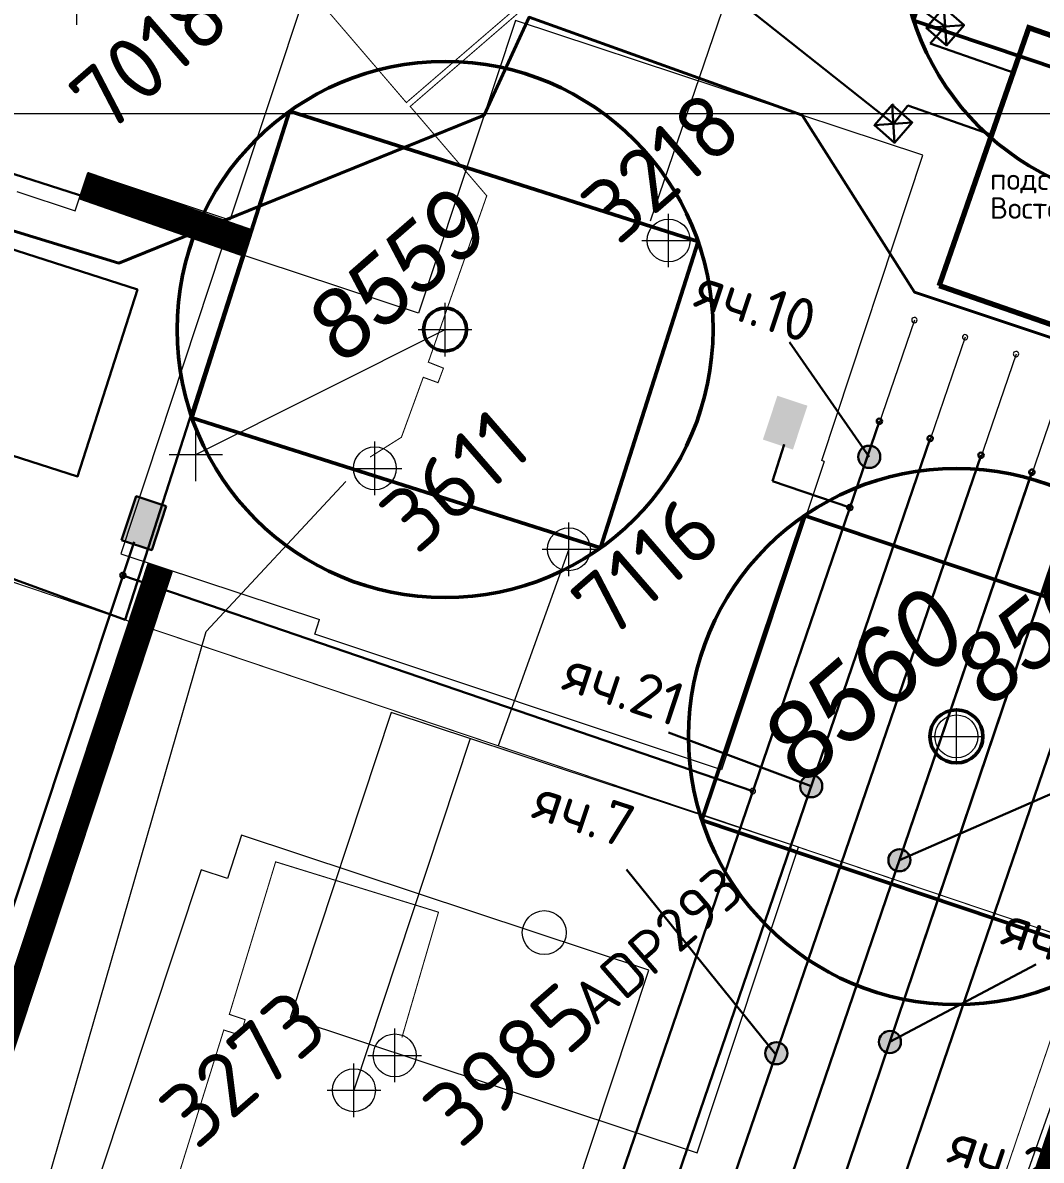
# Model space of a CAD drawing. Header units: millimetres. Extents: x 519 to 9564855, y -810 to 5021775.
# Drawn here: x 9541611.3 to 9541801.3, y 4997804.7 to 4998016.9 of the extents above; entities that cross this region are included whole.
import ezdxf

# ---------------------------------------------------------------- set-up
doc = ezdxf.new("R2010")
doc.units = ezdxf.units.MM
doc.header["$LTSCALE"] = 2
doc.header["$MEASUREMENT"] = 0
doc.header["$PDMODE"] = 2
doc.header["$PDSIZE"] = 5
for name, color, linetype in [('Existing roads', 41, 'Continuous'), ('OilColl&Flowlines', 3, 'Continuous'), ('Stage 12 wells.Text&Frame', 52, 'Continuous'), ('Wels of 13phase', 200, 'Continuous'), ('Скважины - Конфликты наземки', 92, 'Continuous'), ('Скважины на 2015 год', 7, 'Continuous'), ('Скважины на 2016 год.', 40, 'Continuous')]:
    doc.layers.add(name, color=color, linetype=linetype)
for name, color, linetype, lineweight in [('WELLS(drilled after 2000y)', 6, 'Continuous', 40), ('Оптиковолоконный кабель', 220, 'CAB6', 20), ('Скважины на 2026', 222, 'Continuous', 50), ('Скважины на 2026 доп.', 222, 'Continuous', 50), ('Электро', 1, 'Continuous', 30), ('Электроснаб', 1, 'Continuous', 18), ('Электроснабжене', 1, 'Continuous', 18)]:
    doc.layers.add(name, color=color, linetype=linetype, lineweight=lineweight)
doc.styles.add('Elect', font='isocpeur.ttf')
doc.styles.add('GeoApp', font='', dxfattribs={"height": 1})
doc.styles.add('Line_GUGK', font='')
doc.styles.get("Standard").update_dxf_attribs({"font": 'isocpeur.ttf', "width": 0.5})
doc.styles.get('GeoApp').set_extended_font_data('D431', italic=True)
doc.styles.get('Line_GUGK').set_extended_font_data('Bm431', italic=True)
doc.linetypes.add('_GP_FENCE', pattern='A,20,[130,ltypeshp.shx,S=2.5,R=0,X=0,Y=2.5],0', length=20)
doc.linetypes.add('CAB', pattern='A,0.7,-0.43403,["K",Standard,S=0.9,R=0,X=-0.4,Y=-0.3],-0.8', length=1.93403)
doc.linetypes.add('CAB6', pattern='A,0.9,-0.9,["6",Standard,S=0.9,R=0,X=-0.8,Y=-0.4],11', length=12.8)
doc.linetypes.add('FENCELINE1', pattern='A,6.35,-2.54,[133,ltypeshp.shx,S=2.54,R=0,X=-2.54,Y=0],-2.54,25.4', length=36.83)

# ---------------------------------------------------------------- blocks, each defined once
blk = doc.blocks.new('41')
at = {"color": 0, "linetype": 'Continuous'}
for p, q in [((-0.5, 0), (-0.48, 0.13)), ((-0.48, -0.13), (-0.5, 0)), ((-0.48, 0.13), (-0.43, 0.25)), ((-0.43, 0.25), (-0.35, 0.35)), ((-0.35, 0.35), (-0.25, 0.43)), ((-0.25, 0.43), (-0.13, 0.48)), ((-0.13, 0.48), (0, 0.5)), ((0, 0.5), (0.13, 0.48)), ((0.13, 0.48), (0.25, 0.43)), ((0.25, 0.43), (0.35, 0.35)), ((0.35, 0.35), (0.43, 0.25)), ((0.43, 0.25), (0.48, 0.13)), ((0.48, 0.13), (0.5, 0)), ((0.5, 0), (0.48, -0.13)), ((-0.43, -0.25), (-0.48, -0.13)), ((-0.35, -0.35), (-0.43, -0.25)), ((-0.25, -0.43), (-0.35, -0.35)), ((-0.13, -0.48), (-0.25, -0.43)), ((0, -0.5), (-0.13, -0.48)), ((0.13, -0.48), (0, -0.5)), ((0.25, -0.43), (0.13, -0.48)), ((0.35, -0.35), (0.25, -0.43)), ((0.43, -0.25), (0.35, -0.35)), ((0.48, -0.13), (0.43, -0.25))]:
    blk.add_line(p, q, dxfattribs=at)

msp = doc.modelspace()

# ---------------------------------------------------------------- hatches: boundary and pattern name
at = {"layer": 'Existing roads', "lineweight": 0}
h = msp.add_hatch(color=256, dxfattribs=at)
edge = h.paths.add_edge_path(flags=16)
edge.add_line((9542915.00048, 4997805.77889), (9542915.82838, 4997805.50495))
edge = h.paths.add_edge_path(flags=16)
edge.add_line((9542915.0804, 4997806.02041), (9542916.50414, 4997805.54932))
edge = h.paths.add_edge_path(flags=17)
edge.add_line((9542915.16031, 4997806.26193), (9542916.96364, 4997805.66524))
edge = h.paths.add_edge_path(flags=17)
edge.add_line((9542915.24023, 4997806.50345), (9542917.32836, 4997805.81252))
edge = h.paths.add_edge_path(flags=17)
edge.add_line((9542915.32014, 4997806.74496), (9542917.63357, 4997805.97949))
edge = h.paths.add_edge_path(flags=17)
edge.add_line((9542915.40006, 4997806.98648), (9542917.89543, 4997806.16081))
edge = h.paths.add_edge_path(flags=17)
edge.add_line((9542915.47997, 4997807.228), (9542918.12293, 4997806.3535))
edge = h.paths.add_edge_path(flags=17)
edge.add_line((9542915.55988, 4997807.46952), (9542918.32156, 4997806.55573))
edge = h.paths.add_edge_path(flags=17)
edge.add_line((9542915.6398, 4997807.71104), (9542918.49494, 4997806.76633))
edge = h.paths.add_edge_path(flags=17)
edge.add_line((9542915.71971, 4997807.95256), (9542918.64549, 4997806.98447))
edge = h.paths.add_edge_path(flags=17)
edge.add_line((9542915.79963, 4997808.19408), (9542918.77483, 4997807.20964))
edge = h.paths.add_edge_path(flags=17)
edge.add_line((9542915.87954, 4997808.4356), (9542918.88401, 4997807.44147))
edge = h.paths.add_edge_path(flags=17)
edge.add_line((9542916.09053, 4997811.84928), (9542916.91843, 4997811.57535))
edge = h.paths.add_edge_path(flags=17)
edge.add_line((9542915.41477, 4997811.80492), (9542916.83851, 4997811.33383))
edge = h.paths.add_edge_path(flags=17)
edge.add_line((9542914.95527, 4997811.689), (9542916.7586, 4997811.09231))
edge = h.paths.add_edge_path(flags=16)
edge.add_line((9542914.59055, 4997811.54171), (9542916.67869, 4997810.85079))
edge = h.paths.add_edge_path(flags=17)
edge.add_line((9542914.28535, 4997811.37474), (9542916.59877, 4997810.60927))
edge = h.paths.add_edge_path(flags=16)
edge.add_line((9542914.02348, 4997811.19343), (9542916.51886, 4997810.36775))
edge = h.paths.add_edge_path(flags=16)
edge.add_line((9542913.79599, 4997811.00074), (9542916.43894, 4997810.12623))
edge = h.paths.add_edge_path(flags=16)
edge.add_line((9542913.59735, 4997810.7985), (9542916.35903, 4997809.88471))
edge = h.paths.add_edge_path(flags=17)
edge.add_line((9542913.42397, 4997810.58791), (9542916.27911, 4997809.64319))
edge = h.paths.add_edge_path(flags=17)
edge.add_line((9542913.27342, 4997810.36976), (9542916.1992, 4997809.40167))
edge = h.paths.add_edge_path(flags=17)
edge.add_line((9542913.14408, 4997810.1446), (9542916.11928, 4997809.16016))
edge = h.paths.add_edge_path(flags=17)
edge.add_line((9542913.0349, 4997809.91276), (9542916.03937, 4997808.91864))
edge = h.paths.add_edge_path(flags=16)
edge.add_line((9542912.9453, 4997809.67445), (9542918.97361, 4997807.67979))
edge = h.paths.add_edge_path(flags=0)
edge.add_line((9542912.9453, 4997809.67445), (9542918.97361, 4997807.67979))
edge = h.paths.add_edge_path(flags=17)
edge.add_line((9542916.95679, 4997811.69128), (9542914.96213, 4997805.66296))
edge = h.paths.add_edge_path()
edge.add_arc((9542915.95946, 4997808.67712), 3.17487, 0, 360)
h.paths.add_polyline_path([(9541621.30331, 4998240.21534), (9541619.40682, 4998234.52294), (9541668.34915, 4998218.3288), (9541670.24564, 4998224.02121)])
edge = h.paths.add_edge_path()
edge.add_line((9541543.45632, 4998259.65358), (9541545.35281, 4998265.34598))
edge.add_line((9541545.35281, 4998265.34598), (9539882.1273, 4998815.67717))
edge.add_arc((9539884.64036, 4998823.2722), 8, 161.691556, 251.691556, ccw=False)
edge.add_line((9539877.04533, 4998825.78526), (9539870.13442, 4998804.89892))
edge.add_arc((9539877.72945, 4998802.38586), 8, 71.691556, 161.691556, ccw=False)
edge.add_line((9539880.24251, 4998809.9809), (9541543.45632, 4998259.65358))
h.paths.add_polyline_path([(9542731.24197, 4997866.63683), (9542733.13846, 4997872.32923), (9541746.19614, 4998198.89057), (9541744.29964, 4998193.19816)])
edge = h.paths.add_edge_path()
edge.add_line((9542910.0184, 4997814.64503), (9542909.36398, 4997812.66899))
edge.add_line((9542909.36398, 4997812.66899), (9542916.00503, 4997810.46964))
edge.add_arc((9542908.97287, 4997822.57537), 14, 300.1520949, 341.6915561)
edge.add_line((9542922.26418, 4997818.17752), (9542982.04609, 4997998.85197))
edge.add_arc((9542983.94484, 4997998.22371), 2, 71.691556, 161.6915561, ccw=False)
edge.add_line((9542984.57311, 4998000.12246), (9542975.07709, 4998003.26452))
edge.add_arc((9542974.44884, 4998001.36581), 1.99996, -18.3072492, 71.6915562, ccw=False)
edge.add_line((9542976.34757, 4998000.73759), (9542916.56564, 4997820.06306))
edge.add_arc((9542908.97061, 4997822.57612), 8, 277.5258796, 341.691556, ccw=False)
h.paths.add_polyline_path([(9542831.9304, 4997833.32085), (9542833.8167, 4997839.01663), (9542809.08896, 4997847.19859), (9542807.19247, 4997841.50618)])
at = {"layer": 'Электро'}
for points in [[(9541749.39142, 4997939.15715), (9541755.00365, 4997937.30017), (9541757.71088, 4997945.48203), (9541752.09865, 4997947.33901)], [(9541629.60703, 4997920.53653), (9541635.21927, 4997918.67954), (9541637.92649, 4997926.8614), (9541632.31426, 4997928.71839)]]:
    msp.add_hatch(color=256, dxfattribs=at).paths.add_polyline_path(points)
h = msp.add_hatch(color=256, dxfattribs=at)
edge = h.paths.add_edge_path()
edge.add_arc((9541769.23501, 4997935.94836), 2.06767, 0, 360)
h = msp.add_hatch(color=256, dxfattribs=at)
edge = h.paths.add_edge_path()
edge.add_arc((9541758.40747, 4997874.51313), 2.06767, 0, 360)
h = msp.add_hatch(color=256, dxfattribs=at)
edge = h.paths.add_edge_path()
edge.add_arc((9541774.86799, 4997860.70195), 2.06767, 0, 360)
h = msp.add_hatch(color=256, dxfattribs=at)
edge = h.paths.add_edge_path()
edge.add_arc((9541773.09472, 4997826.8093), 2.06767, 0, 360)
h = msp.add_hatch(color=256, dxfattribs=at)
edge = h.paths.add_edge_path()
edge.add_arc((9541751.89211, 4997824.70162), 2.06767, 0, 360)
at = {"layer": 'Электроснаб', "lineweight": 0}
for points in [[(9541749.39142, 4997939.15715), (9541755.00365, 4997937.30017), (9541757.71088, 4997945.48203), (9541752.09865, 4997947.33901)], [(9541629.60703, 4997920.53653), (9541635.21927, 4997918.67954), (9541637.92649, 4997926.8614), (9541632.31426, 4997928.71839)]]:
    msp.add_hatch(color=1, dxfattribs=at).paths.add_polyline_path(points)
h = msp.add_hatch(color=1, dxfattribs=at)
edge = h.paths.add_edge_path()
edge.add_arc((9541769.23501, 4997935.94836), 2.06767, 0, 360)
h = msp.add_hatch(color=1, dxfattribs=at)
edge = h.paths.add_edge_path()
edge.add_arc((9541758.40747, 4997874.51313), 2.06767, 0, 360)
h = msp.add_hatch(color=1, dxfattribs=at)
edge = h.paths.add_edge_path()
edge.add_arc((9541774.86799, 4997860.70195), 2.06767, 0, 360)
h = msp.add_hatch(color=1, dxfattribs=at)
edge = h.paths.add_edge_path()
edge.add_arc((9541773.09472, 4997826.8093), 2.06767, 0, 360)
h = msp.add_hatch(color=1, dxfattribs=at)
edge = h.paths.add_edge_path()
edge.add_arc((9541751.89211, 4997824.70162), 2.06767, 0, 360)
at = {"layer": 'Электроснабжене', "lineweight": 0}
for points in [[(9541749.39142, 4997939.15715), (9541755.00365, 4997937.30017), (9541757.71088, 4997945.48203), (9541752.09865, 4997947.33901)], [(9541629.60703, 4997920.53653), (9541635.21927, 4997918.67954), (9541637.92649, 4997926.8614), (9541632.31426, 4997928.71839)]]:
    msp.add_hatch(color=1, dxfattribs=at).paths.add_polyline_path(points)
h = msp.add_hatch(color=1, dxfattribs=at)
edge = h.paths.add_edge_path()
edge.add_arc((9541769.23501, 4997935.94836), 2.06767, 0, 360)
h = msp.add_hatch(color=1, dxfattribs=at)
edge = h.paths.add_edge_path()
edge.add_arc((9541758.40747, 4997874.51313), 2.06767, 0, 360)
h = msp.add_hatch(color=1, dxfattribs=at)
edge = h.paths.add_edge_path()
edge.add_arc((9541774.86799, 4997860.70195), 2.06767, 0, 360)
h = msp.add_hatch(color=1, dxfattribs=at)
edge = h.paths.add_edge_path()
edge.add_arc((9541773.09472, 4997826.8093), 2.06767, 0, 360)
h = msp.add_hatch(color=1, dxfattribs=at)
edge = h.paths.add_edge_path()
edge.add_arc((9541751.89211, 4997824.70162), 2.06767, 0, 360)

# ---------------------------------------------------------------- linework, layer by layer
at = {"color": 219, "linetype": '_GP_FENCE', "lineweight": 30, "ltscale": 0.1, "true_color": 0x642165}
for p, q in [((9541567.53, 4998002.17), (9541652.68, 4997974.84)), ((9541652.68, 4997974.84), (9541630.42907, 4997905.51449)), ((9541630.42907, 4997905.51449), (9541545.34, 4997936.6))]:
    msp.add_line(p, q, dxfattribs=at)
at = {"color": 219, "linetype": 'FENCELINE1', "lineweight": 30, "ltscale": 0.05, "true_color": 0x642165}
msp.add_lwpolyline([(9541575.57297, 4997985.48336), (9541632.70204, 4997967.14569), (9541621.51606, 4997932.29696), (9541564.387, 4997950.63463), (9541575.57297, 4997985.48336)], dxfattribs=at)
at = {"layer": 'Existing roads', "color": 3, "linetype": 'ByBlock', "lineweight": 0, "ltscale": 80}
msp.add_line((9541728.40921, 4997979.97728), (9541760.87956, 4998074.72339), dxfattribs=at)
at = {"layer": 'Existing roads', "color": 0, "linetype": 'ByBlock', "lineweight": 0, "ltscale": 80}
msp.add_line((9533000, 4998000), (9548000, 4998000), dxfattribs=at)
at = {"layer": 'Existing roads', "lineweight": 0, "const_width": 5.4}
msp.add_lwpolyline([(9541622.61819, 4997986.53851), (9541653.37244, 4997975.79864)], dxfattribs=at)
at = {"layer": 'Existing roads', "lineweight": 0, "flags": 128}
for points, const_width in [([(9541636.97831, 4997915.4303), (9541575.87656, 4997730.76699)], 5), ([(9541835.6113, 4997899.52024), (9541759.08351, 4997673.5309)], 5.4)]:
    msp.add_lwpolyline(points, dxfattribs=dict(at, const_width=const_width))
at = {"layer": 'OilColl&Flowlines', "lineweight": 0}
for p, q in [((9541645.51983, 4997903.3463), (9541671.59097, 4997931.33963)), ((9541591.54689, 4997716.09957), (9541645.51983, 4997903.3463)), ((9541694.79881, 4997883.37872), (9541673.1, 4997817.8))]:
    msp.add_line(p, q, dxfattribs=at)
at = {"layer": 'OilColl&Flowlines', "color": 3, "linetype": 'ByBlock', "lineweight": 0, "ltscale": 80, "const_width": 0.2}
for points in [[(9541067.28788, 4998095.47553), (9541809.20596, 4997845.20875), (9541809.20596, 4997845.20875), (9541809.20596, 4997845.20875)], [(9541809.20596, 4997845.20875), (9541776.9565, 4997750.4704)]]:
    msp.add_lwpolyline(points, dxfattribs=at)
at = {"layer": 'Stage 12 wells.Text&Frame', "color": 0, "linetype": 'ByBlock', "lineweight": 0}
for points in [[(9541610.21555, 4997985.42609), (9541621.06255, 4997981.83701), (9541623.41249, 4997988.93908)], [(9541714.33299, 4997798.56106), (9541728.11798, 4997840.22241), (9541652.13745, 4997865.36299), (9541649.47283, 4997857.30989)]]:
    msp.add_lwpolyline(points, dxfattribs=at)
msp.add_circle((9541680.7, 4997824.3), 4, dxfattribs=at)
msp.add_point((9541680.7, 4997824.3), dxfattribs=at)
at = {"layer": 'WELLS(drilled after 2000y)', "color": 6, "lineweight": 0, "const_width": 0.2}
for points in [[(9541798.994, 4998059.563), (9541769.581, 4998069.445), (9541768.59489, 4998066.73087), (9541762.104, 4998069.047), (9541711.999, 4998025.853), (9541708.039, 4998030.409), (9541702.667, 4998025.675), (9541706.554, 4998021.151), (9541683.59, 4998001.299), (9541697.875, 4997984.635), (9541686.974, 4997953.606), (9541689.797, 4997952.485), (9541688.783, 4997949.778), (9541686.02881, 4997950.78203), (9541681.951, 4997939.596), (9541676.09827, 4997935.90278)], [(9541705.344, 4998021.356), (9541682.872, 4998002.023), (9541639.193, 4998052.916)]]:
    msp.add_lwpolyline(points, dxfattribs=at)
at = {"layer": 'WELLS(drilled after 2000y)', "color": 0, "linetype": 'ByBlock', "lineweight": 0}
msp.add_lwpolyline([(9541685.15503, 4997962.71381), (9541648.43745, 4997974.86299), (9541629.58202, 4997917.8776), (9541666.67974, 4997905.60263)], dxfattribs=at)
at = {"layer": 'WELLS(drilled after 2000y)', "color": 6, "lineweight": 0, "const_width": 0.2, "elevation": -22.341}
msp.add_lwpolyline([(9541682.043, 4997827.64), (9541688.86914, 4997851.0127), (9541658.481, 4997860.406), (9541649.844, 4997831.958), (9541652.793, 4997830.966), (9541651.9549, 4997828.04792), (9541648.8057, 4997829.02866), (9541633.902, 4997781.175), (9541636.81886, 4997780.40541), (9541635.864, 4997777.245), (9541632.938, 4997778.017), (9541621.35979, 4997745.4024), (9541606.746, 4997750.543), (9541600.93, 4997733.923), (9541599.22812, 4997736.96971), (9541594.54012, 4997723.58971), (9541596.242, 4997720.543), (9541587.83592, 4997696.99541)], dxfattribs=at)
at = {"layer": 'WELLS(drilled after 2000y)', "color": 0, "linetype": 'ByBlock', "lineweight": 0}
msp.add_circle((9541677, 4997933.8), 4, dxfattribs=at)
msp.add_point((9541677, 4997933.8), dxfattribs=at)
at = {"layer": 'Wels of 13phase', "color": 0, "linetype": 'ByBlock', "lineweight": 0}
for points in [[(9541760.84568, 4997935.10409), (9541760.36255, 4997935.23701), (9541779.21798, 4997992.22241), (9541703.23745, 4998017.36299), (9541685.15503, 4997962.71381)], [(9541649.47283, 4997857.30989), (9541644.56745, 4997858.93299), (9541625.71202, 4997801.94759), (9541635.65141, 4997798.65883)]]:
    msp.add_lwpolyline(points, dxfattribs=at)
for centre in [(9541731.8, 4997976.3), (9541673.1, 4997817.8)]:
    msp.add_circle(centre, 4, dxfattribs=at)
for p in [(9541731.8, 4997976.3), (9541673.1, 4997817.8)]:
    msp.add_point(p, dxfattribs=at)
at = {"layer": 'Оптиковолоконный кабель', "linetype": 'CAB', "lineweight": 0, "ltscale": 0.5, "elevation": -22.9908}
msp.add_lwpolyline([(9538945.5025, 4996027.6702), (9539136.9889, 4996618.2984), (9539342.2, 4997272.1911), (9539684.82097, 4998339.78463), (9539691.21255, 4998359.06955), (9539907.5384, 4998290.4285), (9540350.8967, 4998144.8157), (9540780.8997, 4998002.4946), (9541150.3086, 4997881.8374), (9541746.8166, 4997686.4776), (9541758.9843, 4997690.1748), (9541816.099, 4997851.4509), (9541843.129, 4997841.3058), (9541852.7108, 4997838.3727)], dxfattribs=at)
at = {"layer": 'Скважины - Конфликты наземки', "linetype": 'ByBlock', "lineweight": 0}
msp.add_circle((9541785.5, 4997883.8), 4, dxfattribs=at)
at = {"layer": 'Скважины - Конфликты наземки', "linetype": 'ByBlock', "lineweight": 0, "ltscale": 80}
msp.add_point((9541785.5, 4997883.8), dxfattribs=at)
at = {"layer": 'Скважины на 2015 год', "color": 3, "linetype": 'ByBlock', "lineweight": 0, "ltscale": 5}
msp.add_line((9541713.2, 4997918.7), (9541700.0134, 4997882.04202), dxfattribs=at)
at = {"layer": 'Скважины на 2015 год', "color": 0, "linetype": 'ByBlock', "lineweight": 0}
msp.add_lwpolyline([(9541664.3958, 4998023.55071), (9541649.92206, 4997980.10711), (9541623.41249, 4997988.93908)], dxfattribs=at)
msp.add_point((9541621.4, 4998021.5), dxfattribs=at)
at = {"layer": 'Скважины на 2016 год.', "color": 0, "linetype": 'ByBlock', "lineweight": 0}
msp.add_lwpolyline([(9541760.84568, 4997935.10409), (9541741.67113, 4997877.5934), (9541665.77256, 4997902.8799), (9541666.67974, 4997905.60263)], dxfattribs=at)
at = {"layer": 'Скважины на 2016 год.', "color": 254, "lineweight": 0, "true_color": 0xfeeab9}
msp.add_lwpolyline([(9541661.18202, 4997831.27759), (9541737.16255, 4997806.13701), (9541756.01798, 4997863.12241), (9541680.03745, 4997888.26299)], close=True, dxfattribs=at)
at = {"layer": 'Скважины на 2016 год.', "color": 0, "linetype": 'ByBlock', "lineweight": 0}
msp.add_circle((9541713.2, 4997918.7), 4, dxfattribs=at)
at = {"layer": 'Скважины на 2016 год.', "color": 254, "lineweight": 0, "true_color": 0xfeeab9}
msp.add_circle((9541708.6, 4997847.2), 4.0951, dxfattribs=at)
at = {"layer": 'Скважины на 2016 год.', "color": 0, "linetype": 'ByBlock', "lineweight": 0}
msp.add_point((9541713.2, 4997918.7), dxfattribs=at)
at = {"layer": 'Скважины на 2026', "lineweight": 5}
msp.add_line((9541643.6, 4997936.4), (9541690.09, 4997959.68), dxfattribs=at)
at = {"layer": 'Скважины на 2026', "linetype": 'ByBlock', "ltscale": 50}
msp.add_lwpolyline([(9541642.86913, 4997943.24257), (9541719.09178, 4997918.95044), (9541737.31087, 4997976.11743), (9541661.08822, 4998000.40956)], close=True, dxfattribs=at)
msp.add_circle((9541690.09, 4997959.68), 50, dxfattribs=at)
at = {"layer": 'Скважины на 2026', "linetype": 'ByBlock'}
msp.add_circle((9541690.09, 4997959.68), 4, dxfattribs=at)
at = {"layer": 'Скважины на 2026', "linetype": 'ByBlock', "lineweight": 0}
for p in [(9541690.09, 4997959.68), (9541643.6, 4997936.4)]:
    msp.add_point(p, dxfattribs=at)
at = {"layer": 'Скважины на 2026 доп.'}
for points in [[(9541796.59205, 4998074.21801), (9541777.47176, 4998017.3461), (9541853.30097, 4997991.85238), (9541872.42126, 4998048.72429)], [(9541757.09205, 4997925.01801), (9541737.97176, 4997868.1461), (9541813.80097, 4997842.65238), (9541832.92126, 4997899.52429)]]:
    msp.add_lwpolyline(points, close=True, dxfattribs=at)
for centre, radius in [((9541825, 4998033), 50), ((9541785.5, 4997883.8), 50), ((9541785.5, 4997883.8), 4.96016)]:
    msp.add_circle(centre, radius, dxfattribs=at)
at = {"layer": 'Скважины на 2026 доп.', "lineweight": 0}
msp.add_point((9541785.5, 4997883.8), dxfattribs=at)
at = {"layer": 'Электро'}
for p, q in [((9541783.39035, 4998016.2188, -0.36149), (9541734.56541, 4998051.30887, 0.03953)), ((9541773.73545, 4997998.06954, 24.44713), (9541726.10238, 4998035.88202, 0.03953)), ((9541754.36516, 4997957.3381, 0), (9541769.23501, 4997935.94836, 0)), ((9541771.12252, 4997942.57291, 0), (9541690.29947, 4997706.44479, 0)), ((9541780.59668, 4997939.37225, 0), (9541675.60365, 4997632.5017, 0)), ((9541790.09047, 4997936.23092, 0), (9541681.76418, 4997619.93009, 0)), ((9541799.58426, 4997933.0896, 0), (9541688.28937, 4997607.25064, 0)), ((9541632.46263, 4997928.5836, 0), (9541629.7554, 4997920.40174, 0)), ((9541638.07486, 4997926.72662, 0), (9541632.46263, 4997928.5836, 0)), ((9541808.02478, 4997930.29832, 0), (9541694.57886, 4997594.63403, 0)), ((9541635.36764, 4997918.54476, 0), (9541638.07486, 4997926.72662, 0)), ((9541818.57185, 4997926.80695, 0), (9541738.51767, 4997692.74012, 0)), ((9541573.95722, 4997745.04428, 0), (9541632.06893, 4997920.10056, 0)), ((9541629.7554, 4997920.40174, 0), (9541635.36764, 4997918.54476, 0)), ((9541731.79381, 4997884.5086, 0), (9541758.40747, 4997874.51313, 0)), ((9541811.18305, 4997876.61198), (9541774.86799, 4997860.70195, 0)), ((9541723.91718, 4997858.96485), (9541751.82003, 4997824.49115, 0)), ((9541800.34133, 4997841.24072), (9541773.09472, 4997826.8093, 0))]:
    msp.add_line(p, q, dxfattribs=at)
at = {"layer": 'Электро', "ltscale": 7.5}
for p, q in [((9541753.36821, 4997938.22097), (9541751.15912, 4997931.42209)), ((9541751.15912, 4997931.42209), (9541765.61243, 4997926.47494, 0))]:
    msp.add_line(p, q, dxfattribs=at)
at = {"layer": 'Электро', "ltscale": 25}
msp.add_line((9541629.99059, 4997913.83975, 0), (9541747.5182, 4997873.61185, 0), dxfattribs=at)
at = {"layer": 'Электро'}
for points, elevation in [([(9541779.86268, 4998015.98314), (9541783.62601, 4998012.69113), (9541786.91803, 4998016.45446), (9541783.1547, 4998019.74647)], -0.36149), ([(9541770.20778, 4997997.83388), (9541773.97111, 4997994.54187), (9541777.26313, 4997998.3052), (9541773.4998, 4998001.59721)], 24.44713)]:
    msp.add_lwpolyline(points, close=True, dxfattribs=dict(at, elevation=elevation))
at = {"layer": 'Электро', "flags": 128}
for points, elevation in [([(9541779.86268, 4998015.98314), (9541786.91803, 4998016.45446), (9541783.1547, 4998019.74647), (9541783.62601, 4998012.69113)], -0.36149), ([(9541783.39035, 4998016.2188), (9541780.58629, 4998013.01328)], -0.36149), ([(9541780.58629, 4998013.01328), (9541796.25299, 4998007.56705)], -0.36149), ([(9541770.20778, 4997997.83388), (9541777.26313, 4997998.3052), (9541773.4998, 4998001.59721), (9541773.97111, 4997994.54187)], 24.44713), ([(9541773.73545, 4997998.06954), (9541776.40726, 4998001.46957)], 24.44713), ([(9541776.40726, 4998001.46957), (9541792.07396, 4997996.02334)], 24.44713)]:
    msp.add_lwpolyline(points, dxfattribs=dict(at, elevation=elevation))
at = {"layer": 'Электро'}
for centre in [(9541769.23501, 4997935.94836, 0), (9541758.40747, 4997874.51313, 0), (9541774.86799, 4997860.70195, 0), (9541773.09472, 4997826.8093, 0), (9541751.89211, 4997824.70162, 0)]:
    msp.add_circle(centre, 2.06767, dxfattribs=at)
for centre, start, end in [((9541771.12252, 4997942.57291, 0), 162, 342), ((9541771.12252, 4997942.57291, 0), 162, 342), ((9541771.12252, 4997942.57291, 0), 162, 342), ((9541771.12252, 4997942.57291, 0), 342, 162), ((9541771.12252, 4997942.57291, 0), 342, 162), ((9541771.12252, 4997942.57291, 0), 342, 162), ((9541780.59668, 4997939.37225, 0), 162, 342), ((9541780.59668, 4997939.37225, 0), 162, 342), ((9541780.59668, 4997939.37225, 0), 162, 342), ((9541780.59668, 4997939.37225, 0), 342, 162), ((9541780.59668, 4997939.37225, 0), 342, 162), ((9541780.59668, 4997939.37225, 0), 342, 162), ((9541790.09047, 4997936.23092, 0), 162.0000001, 342.0000001), ((9541790.09047, 4997936.23092, 0), 162.0000001, 342.0000001), ((9541790.09047, 4997936.23092, 0), 162.0000001, 342.0000001), ((9541790.09047, 4997936.23092, 0), 342.0000001, 162.0000001), ((9541790.09047, 4997936.23092, 0), 342.0000001, 162.0000001), ((9541790.09047, 4997936.23092, 0), 342.0000001, 162.0000001), ((9541799.58426, 4997933.0896, 0), 162.0000001, 342.0000001), ((9541799.58426, 4997933.0896, 0), 162.0000001, 342.0000001), ((9541799.58426, 4997933.0896, 0), 162.0000001, 342.0000001), ((9541799.58426, 4997933.0896, 0), 342.0000001, 162.0000001), ((9541799.58426, 4997933.0896, 0), 342.0000001, 162.0000001), ((9541799.58426, 4997933.0896, 0), 342.0000001, 162.0000001), ((9541765.61243, 4997926.47494, 0), 162, 342), ((9541765.61243, 4997926.47494, 0), 162, 342), ((9541765.61243, 4997926.47494, 0), 162, 342), ((9541765.61243, 4997926.47494, 0), 342, 162), ((9541765.61243, 4997926.47494, 0), 342, 162), ((9541765.61243, 4997926.47494, 0), 342, 162), ((9541629.99059, 4997913.83975, 0), 162, 342), ((9541629.99059, 4997913.83975, 0), 162, 342), ((9541629.99059, 4997913.83975, 0), 162, 342), ((9541629.99059, 4997913.83975, 0), 342, 162), ((9541629.99059, 4997913.83975, 0), 342, 162), ((9541629.99059, 4997913.83975, 0), 342, 162)]:
    msp.add_arc(centre, 0.5, start, end, dxfattribs=at)
at = {"layer": 'Электроснаб', "color": 1, "lineweight": 0}
for p, q in [((9541754.36516, 4997957.3381, 0), (9541769.23501, 4997935.94836, 0)), ((9541632.46263, 4997928.5836, 0), (9541629.7554, 4997920.40174, 0)), ((9541638.07486, 4997926.72662, 0), (9541632.46263, 4997928.5836, 0)), ((9541635.36764, 4997918.54476, 0), (9541638.07486, 4997926.72662, 0)), ((9541573.95722, 4997745.04428, 0), (9541632.06893, 4997920.10056, 0)), ((9541629.7554, 4997920.40174, 0), (9541635.36764, 4997918.54476, 0)), ((9541811.18305, 4997876.61198), (9541774.86799, 4997860.70195, 0)), ((9541723.91718, 4997858.96485), (9541751.82003, 4997824.49115, 0)), ((9541800.34133, 4997841.24072), (9541773.09472, 4997826.8093, 0))]:
    msp.add_line(p, q, dxfattribs=at)
at = {"layer": 'Электроснаб', "color": 1, "lineweight": 0, "ltscale": 7.5}
for p, q in [((9541753.36821, 4997938.22097), (9541751.15912, 4997931.42209)), ((9541751.15912, 4997931.42209), (9541765.61243, 4997926.47494, 0))]:
    msp.add_line(p, q, dxfattribs=at)
at = {"layer": 'Электроснаб', "color": 1, "lineweight": 0}
for centre in [(9541769.23501, 4997935.94836, 0), (9541758.40747, 4997874.51313, 0), (9541774.86799, 4997860.70195, 0), (9541773.09472, 4997826.8093, 0), (9541751.89211, 4997824.70162, 0)]:
    msp.add_circle(centre, 2.06767, dxfattribs=at)
for centre, start, end in [((9541777.65171, 4997961.45705, 17.79614), 162, 342), ((9541777.65171, 4997961.45705, 17.79614), 162, 342), ((9541777.65171, 4997961.45705, 17.79614), 162, 342), ((9541777.65171, 4997961.45705, 17.79614), 342, 162), ((9541777.65171, 4997961.45705, 17.79614), 342, 162), ((9541777.65171, 4997961.45705, 17.79614), 342, 162), ((9541787.12586, 4997958.25639, 17.79614), 162, 342), ((9541787.12586, 4997958.25639, 17.79614), 162, 342), ((9541787.12586, 4997958.25639, 17.79614), 162, 342), ((9541787.12586, 4997958.25639, 17.79614), 342, 162), ((9541787.12586, 4997958.25639, 17.79614), 342, 162), ((9541787.12586, 4997958.25639, 17.79614), 342, 162), ((9541796.61966, 4997955.11506, 17.79614), 162.0000001, 342.0000001), ((9541796.61966, 4997955.11506, 17.79614), 162.0000001, 342.0000001), ((9541796.61966, 4997955.11506, 17.79614), 162.0000001, 342.0000001), ((9541796.61966, 4997955.11506, 17.79614), 342.0000001, 162.0000001), ((9541796.61966, 4997955.11506, 17.79614), 342.0000001, 162.0000001), ((9541796.61966, 4997955.11506, 17.79614), 342.0000001, 162.0000001), ((9541765.61243, 4997926.47494, 0), 162, 342), ((9541765.61243, 4997926.47494, 0), 162, 342), ((9541765.61243, 4997926.47494, 0), 162, 342), ((9541765.61243, 4997926.47494, 0), 342, 162), ((9541765.61243, 4997926.47494, 0), 342, 162), ((9541765.61243, 4997926.47494, 0), 342, 162), ((9541629.99059, 4997913.83975, 0), 162, 342), ((9541629.99059, 4997913.83975, 0), 162, 342), ((9541629.99059, 4997913.83975, 0), 162, 342), ((9541629.99059, 4997913.83975, 0), 342, 162), ((9541629.99059, 4997913.83975, 0), 342, 162), ((9541629.99059, 4997913.83975, 0), 342, 162)]:
    msp.add_arc(centre, 0.5, start, end, dxfattribs=at)
at = {"layer": 'Электроснабжене', "color": 1, "linetype": 'ByBlock', "lineweight": 0}
for p, q in [((9541777.65171, 4997961.45705, 17.79614), (9541690.29947, 4997706.44479, 0)), ((9541787.12586, 4997958.25639, 17.79614), (9541675.60365, 4997632.5017, 0)), ((9541796.61966, 4997955.11506, 17.79614), (9541681.76418, 4997619.93009, 0)), ((9541806.11345, 4997951.97374, 17.79614), (9541688.28937, 4997607.25064, 0)), ((9541814.55396, 4997949.18246, 17.79614), (9541694.57886, 4997594.63403, 0)), ((9541825.10103, 4997945.69109, 17.79614), (9541738.51767, 4997692.74012, 0))]:
    msp.add_line(p, q, dxfattribs=at)
at = {"layer": 'Электроснабжене', "color": 1, "lineweight": 0}
for p, q in [((9541754.36516, 4997957.3381, 0), (9541769.23501, 4997935.94836, 0)), ((9541632.46263, 4997928.5836, 0), (9541629.7554, 4997920.40174, 0)), ((9541638.07486, 4997926.72662, 0), (9541632.46263, 4997928.5836, 0)), ((9541635.36764, 4997918.54476, 0), (9541638.07486, 4997926.72662, 0)), ((9541573.95722, 4997745.04428, 0), (9541632.06893, 4997920.10056, 0)), ((9541629.7554, 4997920.40174, 0), (9541635.36764, 4997918.54476, 0)), ((9541811.18305, 4997876.61198), (9541774.86799, 4997860.70195, 0)), ((9541723.91718, 4997858.96485), (9541751.82003, 4997824.49115, 0)), ((9541800.34133, 4997841.24072), (9541773.09472, 4997826.8093, 0))]:
    msp.add_line(p, q, dxfattribs=at)
at = {"layer": 'Электроснабжене', "color": 1, "lineweight": 0, "ltscale": 7.5}
for p, q in [((9541753.36821, 4997938.22097), (9541751.15912, 4997931.42209)), ((9541751.15912, 4997931.42209), (9541765.61243, 4997926.47494, 0))]:
    msp.add_line(p, q, dxfattribs=at)
at = {"layer": 'Электроснабжене', "color": 192, "linetype": 'CAB', "lineweight": 40}
msp.add_lwpolyline([(9541574.24327, 4997972.70019), (9541572.61688, 4997973.28167), (9541577.16235, 4997987.98712), (9541629.21836, 4997972.07513), (9541697.3795, 4997999.65891), (9541705.7723, 4998017.94175), (9541756.7467, 4997999.65775), (9541777.65464, 4997966.66765), (9541809.78182, 4997955.99081), (9541810.96511, 4997960.24887)], dxfattribs=at)
at = {"layer": 'Электроснабжене', "linetype": 'ByBlock', "lineweight": -2, "ltscale": 50, "const_width": 1, "elevation": 24.44713}
msp.add_lwpolyline([(9541782.27479, 4997967.83495), (9541799.01415, 4998015.98756), (9541830.41106, 4998005.07301), (9541813.77097, 4997956.94515), (9541782.29317, 4997967.88782)], dxfattribs=at)
at = {"layer": 'Электроснабжене', "color": 1, "lineweight": 0}
for centre in [(9541769.23501, 4997935.94836, 0), (9541758.40747, 4997874.51313, 0), (9541774.86799, 4997860.70195, 0), (9541773.09472, 4997826.8093, 0), (9541751.89211, 4997824.70162, 0)]:
    msp.add_circle(centre, 2.06767, dxfattribs=at)
for centre, start, end in [((9541777.65171, 4997961.45705, 17.79614), 162, 342), ((9541777.65171, 4997961.45705, 17.79614), 162, 342), ((9541777.65171, 4997961.45705, 17.79614), 162, 342), ((9541777.65171, 4997961.45705, 17.79614), 342, 162), ((9541777.65171, 4997961.45705, 17.79614), 342, 162), ((9541777.65171, 4997961.45705, 17.79614), 342, 162), ((9541787.12586, 4997958.25639, 17.79614), 162, 342), ((9541787.12586, 4997958.25639, 17.79614), 162, 342), ((9541787.12586, 4997958.25639, 17.79614), 162, 342), ((9541787.12586, 4997958.25639, 17.79614), 342, 162), ((9541787.12586, 4997958.25639, 17.79614), 342, 162), ((9541787.12586, 4997958.25639, 17.79614), 342, 162), ((9541796.61966, 4997955.11506, 17.79614), 162.0000001, 342.0000001), ((9541796.61966, 4997955.11506, 17.79614), 162.0000001, 342.0000001), ((9541796.61966, 4997955.11506, 17.79614), 162.0000001, 342.0000001), ((9541796.61966, 4997955.11506, 17.79614), 342.0000001, 162.0000001), ((9541796.61966, 4997955.11506, 17.79614), 342.0000001, 162.0000001), ((9541796.61966, 4997955.11506, 17.79614), 342.0000001, 162.0000001), ((9541765.61243, 4997926.47494, 0), 162, 342), ((9541765.61243, 4997926.47494, 0), 162, 342), ((9541765.61243, 4997926.47494, 0), 162, 342), ((9541765.61243, 4997926.47494, 0), 342, 162), ((9541765.61243, 4997926.47494, 0), 342, 162), ((9541765.61243, 4997926.47494, 0), 342, 162), ((9541629.99059, 4997913.83975, 0), 162, 342), ((9541629.99059, 4997913.83975, 0), 162, 342), ((9541629.99059, 4997913.83975, 0), 162, 342), ((9541629.99059, 4997913.83975, 0), 342, 162), ((9541629.99059, 4997913.83975, 0), 342, 162), ((9541629.99059, 4997913.83975, 0), 342, 162), ((9541747.5182, 4997873.61185, 0), 162, 342), ((9541747.5182, 4997873.61185, 0), 342, 162)]:
    msp.add_arc(centre, 0.5, start, end, dxfattribs=at)

# ---------------------------------------------------------------- block references
at = {"layer": 'Электро', "xscale": 0.1, "yscale": 0.1, "zscale": 0.1, "rotation": 359.8083334254432}
for p in [(9541780.04701, 4998015.89217, -0.36149), (9541786.72977, 4998016.53516, -0.52413), (9541783.67761, 4998012.85211, -0.28721), (9541773.63823, 4998001.61813, -0.52707), (9541770.26845, 4997997.7905, -0.41236), (9541777.09172, 4997998.30083, -0.51503), (9541773.8511, 4997994.65093, -0.40649)]:
    msp.add_blockref('41', p, dxfattribs=at)

# ---------------------------------------------------------------- texts
at = {"layer": 'Stage 12 wells.Text&Frame', "color": 0, "linetype": 'ByBlock', "lineweight": 0, "style": 'Elect'}
msp.add_text('3985', height=12, rotation=41, dxfattribs=at).set_placement((9541692.90591, 4997806.62682, 0))
at = {"layer": 'WELLS(drilled after 2000y)', "color": 0, "linetype": 'ByBlock', "lineweight": 0, "style": 'Elect'}
msp.add_text('3611', height=12, rotation=41, dxfattribs=at).set_placement((9541684.77448, 4997917.4508))
at = {"layer": 'Wels of 13phase', "color": 0, "linetype": 'ByBlock', "lineweight": 0, "style": 'Elect'}
for s, p in [('3218', (9541722.35599, 4997975.10452)), ('3273', (9541643.70047, 4997806.39915))]:
    msp.add_text(s, height=12, rotation=41, dxfattribs=at).set_placement(p)
at = {"layer": 'Скважины - Конфликты наземки', "lineweight": 35, "style": 'GeoApp'}
msp.add_text('8560', height=12.5, rotation=38.8332141, dxfattribs=at).set_placement((9541791.77117, 4997889.00079))
at = {"layer": 'Скважины на 2015 год', "color": 0, "linetype": 'ByBlock', "lineweight": 0, "style": 'Elect'}
msp.add_text('7018', height=12, rotation=41, dxfattribs=at).set_placement((9541626.86909, 4997995.67524))
at = {"layer": 'Скважины на 2016 год.', "color": 0, "linetype": 'ByBlock', "lineweight": 0, "style": 'Elect'}
msp.add_text('7116', height=12, rotation=41, dxfattribs=at).set_placement((9541720.54662, 4997901.31088))
at = {"layer": 'Скважины на 2016 год.', "color": 254, "lineweight": 0, "true_color": 0xfeeab9, "style": 'Elect'}
msp.add_text('ADP293', height=8, rotation=41, dxfattribs=at).set_placement((9541718.02974, 4997829.54264))
at = {"layer": 'Скважины на 2026', "linetype": 'ByBlock', "style": 'Line_GUGK'}
msp.add_text('8559', height=12.5, rotation=41, dxfattribs=at).set_placement((9541671.1779, 4997953.05323))
at = {"layer": 'Скважины на 2026 доп.', "lineweight": 50, "insert": (9541747.77489, 4997884.99079), "char_height": 14, "attachment_point": 1, "rotation": 41, "style": 'Line_GUGK'}
msp.add_mtext_dynamic_manual_height_columns('8560', width=14, gutter_width=5, heights=[0], dxfattribs=at)
at = {"layer": 'Электро', "style": 'Elect'}
for s, p in [('подстанция  ', (9541791.75671, 4997985.74766, 24.44713)), ('Восток', (9541791.75671, 4997980.3608, 24.44713))]:
    msp.add_text(s, height=4, rotation=359.8083333, dxfattribs=at).set_placement(p)
at = {"layer": 'Электроснабжене', "color": 1, "lineweight": 0}
for s, p in [('яч.10', (9541736.11818, 4997964.1258)), ('яч.21', (9541711.50382, 4997892.67818, 0)), ('яч.7', (9541705.88756, 4997868.75006, 0)), ('яч.8', (9541793.3885, 4997845.17553)), ('яч.22', (9541783.37781, 4997804.50549, 0))]:
    msp.add_text(s, height=8, rotation=341.691556, dxfattribs=at).set_placement(p)

doc.saveas('drawing.dxf')
